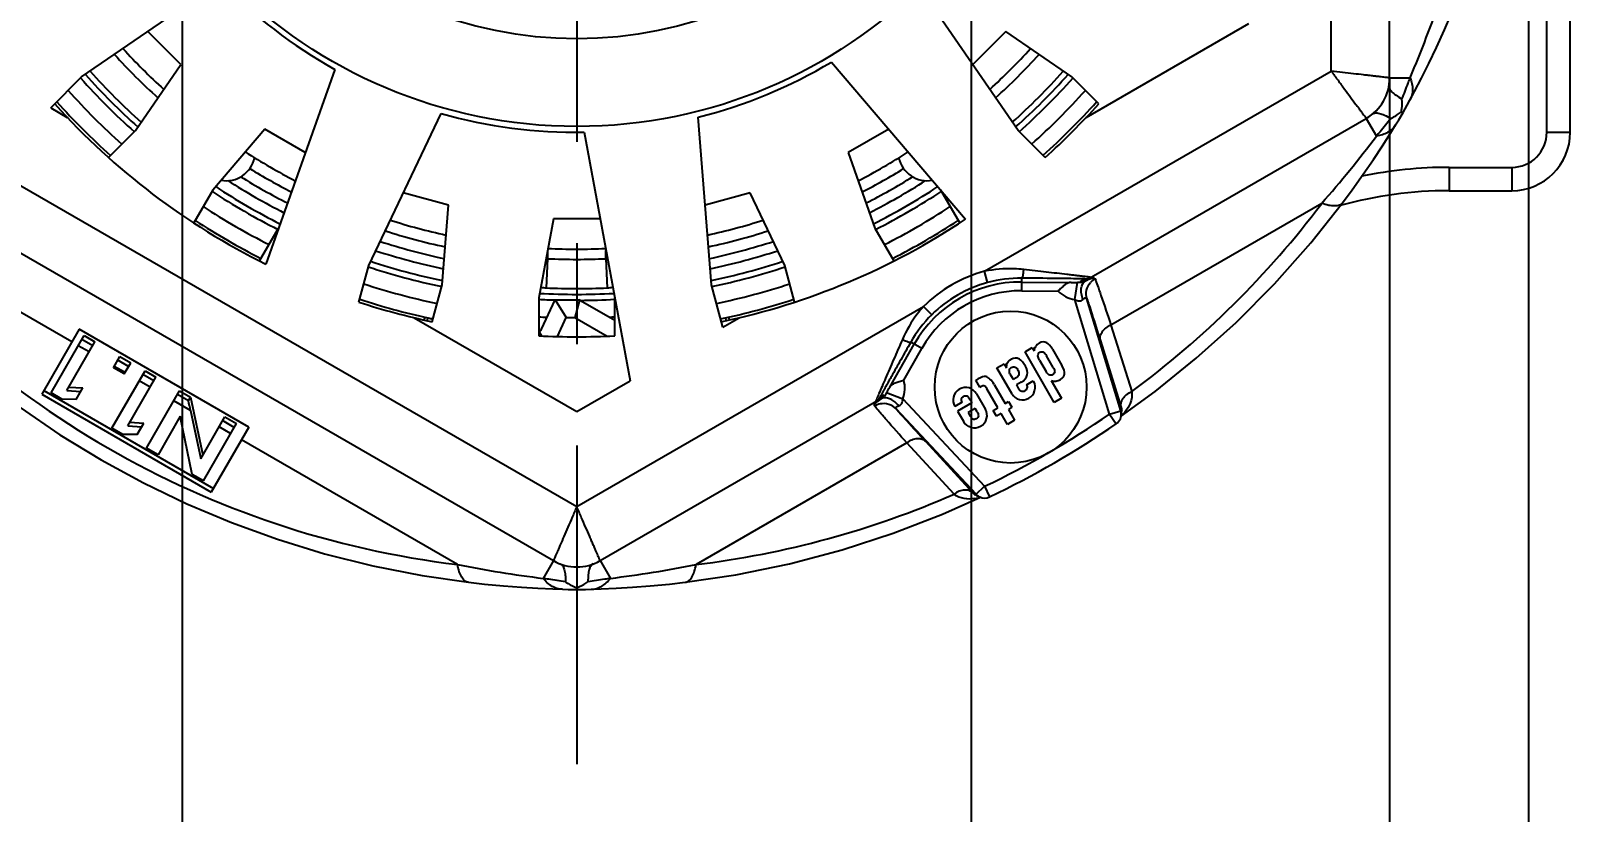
# Model space of a CAD drawing. Header units: millimetres. Extents: x 0 to 420, y 0 to 297.
# Drawn here: x 330.43 to 356.77, y 133.94 to 147.32 of the extents above; entities that cross this region are included whole.
import ezdxf
from ezdxf.enums import TextEntityAlignment as Align

# ---------------------------------------------------------------- set-up
doc = ezdxf.new("R2010")
doc.units = ezdxf.units.MM
doc.header["$LTSCALE"] = 23.1
doc.linetypes.add('CENTER', pattern=[0.6, 0.375, -0.075, 0.075, -0.075])
doc.layers.get('0').update_dxf_attribs({"linetype": 'CONTINUOUS'})
doc.layers.add('STARTBEZUEGE', color=7, linetype='CONTINUOUS')
doc.styles.get("Standard").update_dxf_attribs({"font": 'arial.ttf'})
doc.styles.add('TEXTSTYLE_3', font='arial.ttf')
doc.styles.add('TEXTSTYLE_6', font='symbol_asme.ttf')
doc.dimstyles.new('DIMSTYLE_6', dxfattribs={"dimtxt": 3, "dimasz": 3.3, "dimexe": 1.5, "dimexo": 0, "dimgap": 0.75, "dimtad": 1, "dimdec": 3, "dimdsep": 46, "dimtxsty": 'STANDARD', "dimblk": '_FILLED', "dimblk1": '_FILLED', "dimblk2": '_FILLED', "dimcen": 0.09, "dimadec": 3, "dimazin": 2, "dimtp": 0.2, "dimtm": 0.2, "dimtfac": 1, "dimtdec": 3, "dimtofl": 0, "dimtmove": 0, "dimatfit": 3, "dimldrblk": '_FILLED', "dimfxl": 1, "dimtolj": 1, "dimarcsym": 0})
doc.dimstyles.new('DIMSTYLE_7', dxfattribs={"dimtxt": 3, "dimasz": 3.3, "dimexe": 1.5, "dimexo": 0, "dimgap": 0.75, "dimtad": 1, "dimdec": 1, "dimdsep": 46, "dimtxsty": 'STANDARD', "dimblk": '_FILLED', "dimblk1": '_FILLED', "dimblk2": '_FILLED', "dimcen": 0.09, "dimadec": 3, "dimazin": 2, "dimtol": 1, "dimtp": 0.3, "dimtm": 0.3, "dimtfac": 0.6, "dimtdec": 1, "dimtofl": 0, "dimtmove": 0, "dimatfit": 3, "dimldrblk": '_FILLED', "dimfxl": 1, "dimtolj": 1, "dimarcsym": 0})
doc.dimstyles.new('DIMSTYLE_8', dxfattribs={"dimtxt": 3, "dimasz": 3.3, "dimexe": 1.5, "dimexo": 0, "dimgap": 0.75, "dimtad": 1, "dimdec": 1, "dimdsep": 46, "dimtxsty": 'STANDARD', "dimblk": '_FILLED', "dimblk1": '_FILLED', "dimblk2": '_FILLED', "dimcen": 0.09, "dimadec": 3, "dimazin": 2, "dimtp": 0.2, "dimtm": 0.2, "dimtfac": 1, "dimtdec": 1, "dimtofl": 0, "dimtmove": 0, "dimatfit": 3, "dimldrblk": '_FILLED', "dimfxl": 1, "dimtolj": 1, "dimarcsym": 0})

# ---------------------------------------------------------------- blocks, each defined once
blk = doc.blocks.new('_FILLED')
at = {"color": 0, "linetype": 'BYBLOCK'}
blk.add_solid([(0, 0), (-1, 0.1515), (-1, -0.1515)], dxfattribs=at)
blk = doc.blocks.new('*D5')
at = {"color": 2, "linetype": 'CONTINUOUS'}
for p, q in [((333.019, 154.08), (333.019, 123.253)), ((346.519, 154.08), (346.519, 123.253)), ((333.019, 124.753), (314.146, 124.753)), ((314.146, 124.753), (339.769, 124.753)), ((351.519, 124.753), (339.769, 124.753)), ((346.519, 124.753), (351.519, 124.753))]:
    blk.add_line(p, q, dxfattribs=at)
at = {"color": 2, "linetype": 'CONTINUOUS', "xscale": 3.3, "yscale": 3.3, "zscale": 3.3}
blk.add_blockref('_FILLED', (333.019, 124.753), dxfattribs=at)
at = {"color": 2, "linetype": 'CONTINUOUS', "xscale": 3.3, "yscale": 3.3, "zscale": 3.3, "rotation": 180}
blk.add_blockref('_FILLED', (346.519, 124.753), dxfattribs=at)
at = {"color": 2, "linetype": 'CONTINUOUS'}
for s, p in [('(', (315.54, 125.503)), (')', (329.086, 125.503)), ('13.5', (327.692, 125.503))]:
    blk.add_text(s, height=3, dxfattribs=at).set_placement(p, align=Align.RIGHT)
at = {"color": 2, "linetype": 'CONTINUOUS', "style": 'TEXTSTYLE_6'}
blk.add_text('⌀', height=3, dxfattribs=at).set_placement((319.54, 125.503), align=Align.RIGHT)
blk = doc.blocks.new('*D6')
at = {"color": 2, "linetype": 'CONTINUOUS'}
for p, q in [((323.483, 154.08), (323.483, 130.382)), ((356.055, 154.08), (356.055, 105.253)), ((323.483, 123.049), (323.483, 105.253)), ((323.483, 106.753), (339.769, 106.753)), ((356.055, 106.753), (339.769, 106.753))]:
    blk.add_line(p, q, dxfattribs=at)
at = {"color": 2, "linetype": 'CONTINUOUS', "xscale": 3.3, "yscale": 3.3, "zscale": 3.3, "rotation": 180}
blk.add_blockref('_FILLED', (323.483, 106.753), dxfattribs=at)
at = {"color": 2, "linetype": 'CONTINUOUS', "xscale": 3.3, "yscale": 3.3, "zscale": 3.3}
blk.add_blockref('_FILLED', (356.055, 106.753), dxfattribs=at)
at = {"color": 2, "linetype": 'CONTINUOUS'}
for s, height, style, p in [('+0.3', 1.8, 'TEXTSTYLE_3', (345.845, 110.053)), ('⌀', 3, 'TEXTSTYLE_6', (333.214, 108.253)), ('-0.3', 1.8, 'TEXTSTYLE_3', (345.531, 107.653))]:
    blk.add_text(s, height=height, dxfattribs=dict(at, style=style)).set_placement(p, align=Align.CENTER)
blk.add_text('32.6', height=3, dxfattribs=at).set_placement((339.29, 108.253), align=Align.CENTER)
blk = doc.blocks.new('*D7')
at = {"color": 2, "linetype": 'CONTINUOUS'}
for p, q in [((325.859, 146.511), (325.859, 130.232)), ((353.679, 146.511), (353.679, 114.253)), ((325.859, 123.189), (325.859, 114.253)), ((325.859, 115.753), (339.769, 115.753)), ((353.679, 115.753), (339.769, 115.753))]:
    blk.add_line(p, q, dxfattribs=at)
at = {"color": 2, "linetype": 'CONTINUOUS', "xscale": 3.3, "yscale": 3.3, "zscale": 3.3, "rotation": 180}
blk.add_blockref('_FILLED', (325.859, 115.753), dxfattribs=at)
at = {"color": 2, "linetype": 'CONTINUOUS', "xscale": 3.3, "yscale": 3.3, "zscale": 3.3}
blk.add_blockref('_FILLED', (353.679, 115.753), dxfattribs=at)
at = {"color": 2, "linetype": 'CONTINUOUS', "style": 'TEXTSTYLE_6'}
blk.add_text('⬡', height=3, dxfattribs=at).set_placement((335.693, 116.503), align=Align.CENTER)
at = {"color": 2, "linetype": 'CONTINUOUS'}
blk.add_text('27.8', height=3, dxfattribs=at).set_placement((341.519, 116.503), align=Align.CENTER)

msp = doc.modelspace()

# ---------------------------------------------------------------- linework, layer by layer
at = {"color": 9, "linetype": 'CONTINUOUS'}
for p, q in [((352.6792, 146.6263), (352.6792, 161.5335)), ((356.3692, 145.5799), (356.3692, 157.483)), ((326.8592, 146.6263), (339.7692, 139.1728)), ((346.7465, 143.2011), (352.6792, 146.6263)), ((353.6792, 146.5109), (354.0292, 146.5109)), ((353.2792, 145.8181), (353.4542, 145.5149)), ((356.3692, 145.5799), (356.7692, 145.5799)), ((354.6961, 144.9799), (355.7692, 144.9799)), ((354.6961, 144.9799), (354.6961, 144.5799)), ((355.7692, 144.9799), (355.7692, 144.5799)), ((331.1303, 141.9911), (327.0222, 144.3629)), ((352.5162, 144.3629), (348.9108, 142.2813)), ((339.243, 143.4167), (339.2692, 143.4167)), ((339.2692, 143.4167), (339.2458, 142.9172)), ((339.2692, 143.558), (339.2692, 143.4167)), ((340.2692, 143.4167), (340.2692, 143.5569)), ((340.2692, 143.4167), (340.2952, 143.4167)), ((340.2692, 143.4167), (340.2926, 142.9172)), ((346.7991, 143.0081), (346.7465, 143.2011)), ((347.3839, 142.8676), (347.3856, 143.084)), ((348.3889, 143.0265), (348.463, 143.0693)), ((347.3839, 142.8676), (348.0065, 142.8629)), ((348.2943, 142.7165), (348.3363, 143.0114)), ((339.7692, 139.1728), (345.7019, 142.598)), ((345.8427, 142.456), (345.7019, 142.598)), ((348.8883, 140.7562), (348.2943, 142.7165)), ((348.9108, 142.2813), (349.2666, 141.1419)), ((345.672, 141.8792), (345.4837, 141.986)), ((348.7297, 142.0106), (349.0853, 140.872)), ((331.4252, 141.8209), (331.2398, 141.9279)), ((345.3648, 141.3377), (345.672, 141.8792)), ((332.0393, 141.4663), (331.8539, 141.5733)), ((332.4681, 141.2187), (332.2827, 141.3258)), ((333.1611, 140.8186), (332.8737, 140.9846)), ((344.9578, 141.0455), (345.0319, 141.0883)), ((345.0712, 141.1263), (345.3477, 141.0153)), ((345.3477, 141.0153), (346.7484, 139.5207)), ((348.8883, 140.7562), (349.0797, 140.8142)), ((348.8883, 140.7562), (349.0012, 140.5912)), ((349.0816, 140.8334), (349.0825, 140.843)), ((349.0825, 140.843), (349.0853, 140.872)), ((333.8471, 140.4226), (333.6478, 140.5376)), ((337.7275, 138.1822), (334.0319, 140.3159)), ((345.4163, 140.2638), (341.8109, 138.1822)), ((346.2252, 139.3859), (345.4163, 140.2638)), ((346.5496, 139.4079), (345.7413, 140.2852)), ((346.5496, 139.4079), (346.6025, 139.384)), ((346.6025, 139.384), (346.7484, 139.5207)), ((346.7484, 139.5207), (346.8348, 139.3404)), ((339.3692, 138.249), (339.1942, 137.9458)), ((340.1692, 138.249), (340.3442, 137.9458))]:
    msp.add_line(p, q, dxfattribs=at)
at = {"color": 7, "linetype": 'CONTINUOUS'}
for p, q in [((353.6792, 146.5109), (353.6792, 161.649)), ((356.7692, 145.5799), (356.7692, 157.483)), ((331.2971, 146.5271), (333.671, 148.1586)), ((347.3221, 145.6078), (345.6905, 147.9817)), ((332.9934, 146.7385), (332.4277, 147.3042)), ((347.1107, 147.3042), (346.545, 146.7385)), ((348.2413, 146.5271), (347.1107, 147.3042)), ((348.4878, 145.8346), (351.2692, 147.4404)), ((332.2163, 145.6078), (332.9934, 146.7385)), ((344.1271, 146.7821), (346.4228, 144.0935)), ((330.7678, 145.9978), (331.2971, 146.5271)), ((335.628, 146.657), (334.4475, 143.3245)), ((348.7016, 146.0667), (348.2413, 146.5271)), ((330.7678, 145.9978), (331.0506, 145.8346)), ((353.9091, 145.9163), (353.9791, 146.0432)), ((353.9791, 146.0432), (354.027, 146.1318)), ((326.2592, 145.8181), (339.3692, 138.249)), ((336.2086, 143.3029), (337.4486, 145.9028)), ((342.0741, 142.9664), (341.8481, 145.8381)), ((348.465, 143.0386), (353.2792, 145.8181)), ((353.7815, 145.7064), (353.8341, 145.7922)), ((353.8341, 145.7922), (353.9091, 145.9163)), ((353.8806, 145.9327), (353.9091, 145.9163)), ((331.7595, 145.151), (332.2163, 145.6078)), ((334.4316, 145.6349), (333.5406, 144.5917)), ((335.1244, 145.2349), (334.4316, 145.6349)), ((339.8943, 145.5809), (340.6821, 141.3279)), ((345.1068, 145.6349), (344.414, 145.2349)), ((347.7824, 145.1475), (347.3221, 145.6078)), ((344.414, 145.2349), (344.872, 143.9417)), ((333.5406, 144.5917), (333.2151, 144.0279)), ((337.5719, 144.3342), (336.7992, 144.5412)), ((342.7392, 144.5412), (341.9665, 144.3342)), ((343.3298, 143.3029), (342.7392, 144.5412)), ((346.3233, 144.0279), (345.9978, 144.5917)), ((354.6961, 144.5799), (355.7692, 144.5799)), ((337.4643, 142.9664), (337.5719, 144.3342)), ((339.3692, 144.0976), (339.1192, 142.7486)), ((340.1692, 144.0976), (339.3692, 144.0976)), ((334.3409, 143.3779), (334.6664, 143.9417)), ((344.872, 143.9417), (345.1975, 143.3779)), ((336.0401, 142.6741), (336.2086, 143.3029)), ((343.497, 142.6789), (343.3298, 143.3029)), ((337.2958, 142.3376), (337.4643, 142.9664)), ((342.2678, 142.2435), (342.0741, 142.9664)), ((347.3851, 143.0176), (348.231, 143.0112)), ((348.4106, 143.0103), (348.3889, 143.0265)), ((348.4083, 143.0158), (348.4075, 143.0164)), ((339.1192, 142.7486), (339.1192, 142.0976)), ((339.1652, 142.2081), (339.3992, 142.7099)), ((339.3992, 142.7099), (339.8058, 142.7099)), ((339.3992, 142.7099), (339.5903, 142.4099)), ((339.8187, 142.7082), (339.7388, 142.4099)), ((339.8308, 142.7032), (340.4192, 142.3635)), ((340.4192, 142.0976), (340.4192, 142.7486)), ((349.0797, 140.8142), (348.499, 142.7303)), ((336.9878, 142.4067), (339.7692, 140.8009)), ((337.2169, 142.3545), (337.2234, 142.4043)), ((339.4388, 142.085), (339.5903, 142.4099)), ((339.5903, 142.4099), (339.7388, 142.4099)), ((339.7388, 142.4099), (340.29, 142.0917)), ((342.2678, 142.2435), (342.5506, 142.4067)), ((342.315, 142.4043), (342.3215, 142.3545)), ((331.2556, 142.2081), (330.6144, 141.0974)), ((330.773, 141.1195), (331.3387, 142.0993)), ((331.0431, 141.1591), (331.5241, 141.9922)), ((334.1571, 140.5329), (331.2556, 142.2081)), ((331.4868, 141.9277), (331.3014, 142.0347)), ((331.3387, 142.0993), (331.5241, 141.9922)), ((339.1259, 142.1645), (339.1674, 142.0954)), ((331.8413, 141.5515), (331.9524, 141.7439)), ((331.9524, 141.7439), (332.1378, 141.6368)), ((345.1241, 141.2175), (345.5415, 141.9532)), ((347.4397, 141.8231), (347.5634, 141.8945)), ((347.9397, 140.9571), (347.4397, 141.8231)), ((347.5634, 141.8945), (347.5951, 141.8396)), ((347.9238, 141.5561), (347.8086, 141.7556)), ((347.91, 141.8657), (348.0685, 141.5912)), ((331.8159, 140.5173), (332.3816, 141.4971)), ((332.0268, 141.4445), (331.8413, 141.5515)), ((332.1006, 141.5723), (331.9152, 141.6794)), ((332.0268, 141.4445), (332.1378, 141.6368)), ((332.3816, 141.4971), (332.567, 141.3901)), ((346.9603, 141.5463), (347.084, 141.6177)), ((347.2179, 141.1001), (346.9603, 141.5463)), ((347.084, 141.6177), (347.1238, 141.5489)), ((347.6871, 141.6803), (347.8, 141.4847)), ((331.0785, 141.2203), (331.3169, 141.2051)), ((331.203, 141.0078), (331.3169, 141.2051)), ((332.086, 140.557), (332.567, 141.3901)), ((332.5298, 141.3255), (332.3444, 141.4326)), ((339.7692, 140.8009), (340.6821, 141.3279)), ((346.5969, 141.3365), (346.6371, 141.3597)), ((346.6643, 141.2197), (346.5969, 141.3365)), ((346.6643, 141.2197), (346.6937, 141.2367)), ((346.9118, 141.2606), (347.0993, 140.9358)), ((347.1822, 141.4476), (347.2367, 141.3533)), ((347.2367, 141.3533), (347.3009, 141.3903)), ((347.3754, 141.3024), (347.2934, 141.2551)), ((347.2934, 141.2551), (347.3233, 141.2033)), ((347.4644, 141.2589), (347.5819, 141.3268)), ((347.5819, 141.3268), (347.589, 141.3144)), ((347.8884, 141.3316), (348.0634, 141.0285)), ((330.6144, 141.0974), (333.5159, 139.4222)), ((330.6498, 141.1587), (333.5513, 139.4835)), ((330.9584, 141.0124), (330.773, 141.1195)), ((331.203, 141.0078), (330.9584, 141.0124)), ((331.0431, 141.1591), (331.2815, 141.1438)), ((332.4069, 140.1761), (332.9726, 141.1559)), ((333.1243, 140.9823), (332.9354, 141.0914)), ((332.9726, 141.1559), (333.1615, 141.0469)), ((333.1243, 140.9823), (333.1615, 141.0469)), ((333.1615, 141.0469), (333.3692, 140.0551)), ((340.1692, 138.249), (344.9834, 141.0285)), ((344.9972, 141.0372), (344.9834, 141.0285)), ((345.0314, 141.0671), (345.0314, 141.0662)), ((345.0351, 141.0614), (345.0319, 141.0883)), ((346.3625, 140.962), (346.2365, 140.8892)), ((346.5313, 140.9501), (346.2861, 140.8086)), ((346.5054, 140.995), (346.5313, 140.9501)), ((346.6077, 141.1035), (346.7617, 140.8367)), ((346.9756, 140.8644), (346.7881, 141.1892)), ((347.0993, 140.9358), (347.1589, 140.9702)), ((347.1589, 140.9702), (347.2151, 140.8728)), ((348.0634, 141.0285), (347.9397, 140.9571)), ((332.9852, 140.7228), (332.6039, 140.0624)), ((333.188, 139.7252), (332.9852, 140.7228)), ((333.1611, 140.8186), (333.3338, 139.9939)), ((333.3338, 139.9939), (333.7472, 140.7098)), ((333.7472, 140.7098), (333.946, 140.5939)), ((345.2333, 140.8449), (346.6025, 139.384)), ((346.2861, 140.8086), (346.3857, 140.6362)), ((346.5875, 140.8527), (346.4661, 140.7826)), ((346.4661, 140.7826), (346.4983, 140.7269)), ((346.6197, 140.797), (346.5875, 140.8527)), ((346.896, 140.8184), (346.9756, 140.8644)), ((346.9522, 140.721), (346.896, 140.8184)), ((347.0319, 140.767), (346.9522, 140.721)), ((347.139, 140.5814), (347.0319, 140.767)), ((347.2151, 140.8728), (347.1556, 140.8384)), ((347.1556, 140.8384), (347.2627, 140.6528)), ((349.0873, 140.7365), (349.0935, 140.7993)), ((332.0014, 140.4103), (331.8159, 140.5173)), ((332.2459, 140.4057), (332.0014, 140.4103)), ((332.086, 140.557), (332.3244, 140.5417)), ((332.1214, 140.6182), (332.3598, 140.6029)), ((332.2459, 140.4057), (332.3598, 140.6029)), ((333.3804, 139.6141), (333.946, 140.5939)), ((334.1571, 140.5329), (333.5159, 139.4222)), ((333.9088, 140.5294), (333.7099, 140.6452)), ((347.2627, 140.6528), (347.139, 140.5814)), ((332.6039, 140.0624), (332.4069, 140.1761)), ((333.3804, 139.6141), (333.188, 139.7252)), ((346.6085, 139.3645), (346.6659, 139.3385)), ((346.0297, 139.0431), (346.6787, 139.3333)), ((339.7692, 137.7855), (339.7692, 137.7526)), ((339.5236, 137.7582), (339.6242, 137.7555)), ((339.6242, 137.7555), (339.7692, 137.7526))]:
    msp.add_line(p, q, dxfattribs=at)
for points in [[(354.027, 146.1317), (354.1048, 146.2777), (354.2226, 146.5049), (354.3483, 146.7563), (354.4803, 147.0317), (354.6169, 147.3305), (354.7281, 147.5855)], [(352.873, 144.3724), (353.0382, 144.5962), (353.2287, 144.8639), (353.4012, 145.1159), (353.5561, 145.3505), (353.694, 145.5661), (353.7815, 145.7064)], [(353.8806, 145.9327), (353.8933, 145.9251), (353.9027, 145.92), (353.9081, 145.9171), (353.9092, 145.9164)], [(326.6654, 144.3724), (327.1629, 143.7423), (327.7319, 143.0918), (328.325, 142.4808), (328.9419, 141.9071), (329.5816, 141.37), (330.2431, 140.8691), (330.9257, 140.4039), (331.6292, 139.9743), (332.3531, 139.5802), (333.0974, 139.2219), (333.8621, 138.8999), (334.6471, 138.6148), (335.4525, 138.3677), (336.2782, 138.1599), (337.126, 137.9927), (337.9142, 137.8779)], [(349.0854, 140.7229), (349.6666, 141.1439), (350.3711, 141.7115), (351.0537, 142.3266), (351.7091, 142.9871), (352.3324, 143.6905), (352.873, 144.3724)], [(341.6242, 137.8779), (342.4915, 138.0063), (343.4123, 138.1947), (344.312, 138.4325), (345.1859, 138.7165), (346.0297, 139.0431)], [(337.9141, 137.8779), (338.1905, 137.8467), (338.5177, 137.8156), (338.8221, 137.7923), (339.1027, 137.7754), (339.3584, 137.7638), (339.5237, 137.7582)], [(339.7692, 137.7855), (339.769, 137.7706), (339.7692, 137.76), (339.7695, 137.7539), (339.7694, 137.7526)], [(340.0147, 137.7582), (340.1855, 137.764), (340.4415, 137.7757), (340.7224, 137.7927), (341.027, 137.8162), (341.3543, 137.8474), (341.6243, 137.8779)], [(339.7692, 137.7526), (339.8348, 137.7537), (339.9193, 137.7556), (340.0148, 137.7582)]]:
    msp.add_lwpolyline(points, dxfattribs=at)
at = {"color": 9, "linetype": 'CONTINUOUS'}
msp.add_circle((339.7692, 154.0799), 8.4, dxfattribs=at)
at = {"color": 7, "linetype": 'CONTINUOUS'}
for centre, radius in [((339.7692, 154.0799), 6.9), ((347.1942, 141.2195), 1.3)]:
    msp.add_circle(centre, radius, dxfattribs=at)
for centre, radius, start, end in [((339.7692, 154.0799), 8.5, 224.15665, 240.84335), ((339.7692, 154.0799), 10.5, 222.30461, 227.69539), ((339.7692, 154.0799), 10.5, 312.30461, 317.69539), ((339.7692, 154.0799), 8.5, 284.15665, 300.84335), ((339.7692, 154.0799), 11.3763, 221.71972, 228.28611), ((339.7692, 154.0799), 11.2742, 221.76856, 228.23061), ((339.7692, 154.0799), 11.175, 221.83346, 228.16572), ((339.7692, 154.0799), 11.175, 311.83428, 318.16654), ((339.7692, 154.0799), 11.2742, 311.76939, 318.23144), ((339.7692, 154.0799), 11.3763, 311.71975, 318.28655), ((352.8792, 146.5109), 0.8, 300, 360), ((339.7692, 154.0799), 12, 221.89496, 243.6742), ((339.7692, 154.0799), 11.95, 221.88119, 228.1091), ((339.7692, 154.0799), 11.95, 311.9008, 318.10932), ((339.7692, 154.0799), 12, 311.89496, 318.10504), ((339.7692, 154.0799), 8.5, 254.15665, 270.84335), ((355.7692, 145.5799), 1, 270, 360), ((339.7692, 154.0799), 10.5, 237.30461, 242.69539), ((339.7692, 154.0799), 10.5, 297.30461, 302.69539), ((333.7692, 145.2507), 0.5, 260.12748, 347.63222), ((339.7692, 154.0799), 10.7, 238.4807, 242.83722), ((339.7692, 154.0799), 10.7, 297.16162, 301.5198), ((345.7692, 145.2507), 0.5, 192.36619, 279.83793), ((339.7692, 154.0799), 11.2742, 236.76748, 243.22929), ((339.7692, 154.0799), 11.2742, 296.76932, 303.23114), ((339.7692, 154.0799), 11.3763, 236.7161, 243.29533), ((339.7692, 154.0799), 11.3763, 296.7152, 303.29535), ((354.6961, 137.5799), 7, 90, 105.42342), ((339.7692, 154.0799), 12, 281.89496, 303.6742), ((339.7692, 154.0799), 11.95, 236.89565, 243.10495), ((339.7692, 154.0799), 10.7, 252.16054, 257.83865), ((339.7692, 154.0799), 10.5, 252.30461, 257.69539), ((339.7692, 154.0799), 10.5, 282.30461, 287.69539), ((339.7692, 154.0799), 10.7, 282.16135, 287.83946), ((339.7692, 154.0799), 11.95, 296.89305, 303.10154), ((339.7692, 154.0799), 10.5, 267.30461, 272.69539), ((339.7692, 154.0799), 11.2742, 251.76604, 258.23133), ((339.7692, 154.0799), 11.2742, 281.76867, 288.23396), ((339.7692, 154.0799), 11.3763, 251.72001, 258.28644), ((339.7692, 154.0799), 11.3763, 281.71812, 288.28483), ((339.7692, 154.0799), 11.2742, 266.76735, 273.23126), ((339.2692, 143.4167), 0.5, 256.53931, 267.31537), ((339.7692, 154.0799), 11.175, 267.31537, 272.68463), ((340.2692, 143.4167), 0.5, 272.68463, 283.43053), ((347.3692, 140.9164), 2.1013, 89.56705, 150.43295), ((347.3692, 140.9164), 2.1681, 105.24625, 134.75375), ((348.1953, 186.6584), 43.6473, 270.0468, 270.18513), ((348.3702, 132.3955), 10.616, 90.03813, 90.18269), ((348.2484, 137.4446), 5.568, 88.33112, 88.81967), ((339.7692, 154.0799), 12, 251.89496, 258.10504), ((339.7692, 154.0799), 11.95, 251.89149, 257.69976), ((339.7692, 154.0799), 11.3763, 266.71639, 268.13551), ((339.8058, 142.6599), 0.05, 60, 90), ((339.7692, 154.0799), 11.3763, 270.30551, 273.29685), ((339.7692, 154.0799), 11.95, 281.88483, 288.10794), ((336.7996, 142.6507), 0.4506, 321.30237, 328.19152), ((339.7692, 154.0799), 11.95, 257.7202, 258.11369), ((342.7388, 142.6507), 0.4506, 211.80844, 218.69557), ((339.7692, 154.0799), 12, 266.89496, 273.10504), ((339.0745, 142.2503), 0.1, 300.88733, 335), ((307.5873, 162.9301), 43.3642, 329.81418, 329.95341), ((349.5667, 138.6199), 5.1475, 151.43889, 151.68532), ((350.2399, 138.2532), 5.9141, 151.19395, 151.43629), ((355.2376, 135.2168), 11.7592, 149.83158, 149.96367), ((348.8883, 140.7562), 0.1999, 304.374, 7.84026), ((348.8868, 140.756), 0.2014, 7.84526, 9.42597), ((348.9207, 140.8162), 0.1736, 354.4003, 356.70369), ((339.7692, 154.0799), 16.3455, 295.61147, 304.38853), ((346.6858, 139.53), 0.1829, 221.87476, 228.21572), ((346.6826, 139.5267), 0.1783, 228.26412, 234.02752), ((346.6807, 139.5238), 0.1748, 233.95714, 245.34627), ((346.7489, 139.5214), 0.2009, 230.56944, 240.91083), ((346.7479, 139.5198), 0.199, 240.94119, 245.71495), ((346.7484, 139.5207), 0.1999, 245.70709, 295.626), ((339.7692, 138.9418), 0.8, 240, 300)]:
    msp.add_arc(centre, radius, start, end, dxfattribs=at)
at = {"color": 9, "linetype": 'CONTINUOUS'}
for centre, radius, start, end in [((336.2368, 154.0804), 19.3357, 336.95357, 341.35684), ((339.7692, 154.0799), 10.675, 222.17696, 227.82054), ((339.7692, 154.0799), 10.675, 312.17939, 317.82303), ((339.7692, 154.0799), 11.6763, 221.80866, 228.19113), ((339.7692, 154.0799), 11.6763, 311.80877, 318.19331), ((337.9911, 157.1483), 19.3505, 318.64484, 323.04474), ((355.7692, 145.5799), 0.6, 270, 360), ((354.6961, 137.5799), 7.4, 90, 101.66774), ((339.7692, 154.0799), 11.0742, 237.38005, 243.09915), ((339.7692, 154.0799), 10.9, 238.18298, 242.97731), ((339.7692, 154.0799), 10.9, 297.02144, 301.81716), ((339.7692, 154.0799), 11.0742, 296.89955, 302.62008), ((339.6216, 153.8243), 15.7563, 216.9044, 263.0956), ((339.9166, 153.8245), 15.7566, 306.39886, 323.09544), ((339.7692, 154.0799), 11.6763, 236.80889, 243.19213), ((339.7692, 154.0799), 11.6763, 296.80883, 303.19302), ((339.7692, 154.0799), 10.9, 252.01955, 257.97908), ((339.7692, 154.0799), 10.9, 282.02092, 287.98045), ((339.7692, 154.0799), 11.0742, 251.89775, 258.10077), ((339.7692, 154.0799), 10.675, 267.31537, 272.68463), ((339.7692, 154.0799), 11.0742, 281.89923, 288.10225), ((347.3692, 140.9164), 2.3681, 105.24625, 134.75375), ((347.3662, 140.9299), 2.1542, 89.48363, 105.26338), ((348.7892, 142.8074), 0.3043, 119.61055, 138.49739), ((339.7692, 154.0799), 11.6763, 251.80893, 258.19408), ((339.7692, 154.0799), 11.6763, 281.80674, 288.19118), ((347.3692, 140.9164), 1.9513, 89.56705, 150.43295), ((348.365, 143.2116), 0.5001, 224.20896, 261.87414), ((348.3646, 143.2129), 0.2011, 282.31427, 299.94712), ((347.9812, 144.2253), 1.2859, 292.176, 292.48603), ((348.5455, 142.9291), 0.1302, 123.84102, 126.04173), ((339.7692, 154.0799), 11.6763, 266.80594, 267.50801), ((339.7692, 154.0799), 11.6763, 272.73657, 273.19306), ((347.3617, 140.9237), 2.1576, 134.74933, 150.50365), ((344.8834, 141.2016), 0.5003, 338.13051, 15.78639), ((344.8529, 141.0843), 0.1426, 333.57749, 334.71379), ((345.038, 140.904), 0.1302, 113.95772, 116.15947), ((345.0399, 140.8994), 0.1352, 107.16288, 113.9241), ((344.883, 141.2021), 0.2006, 304.72726, 317.71717), ((344.8531, 141.2241), 0.2381, 315.73502, 318.47193), ((345.0215, 140.6321), 0.3043, 101.50248, 120.3896), ((339.7692, 154.0799), 16.1456, 295.61147, 304.38853), ((348.8892, 140.7565), 0.199, 11.76332, 16.85839), ((348.8873, 140.756), 0.2009, 9.42597, 11.769), ((348.6542, 141.2102), 0.6478, 311.82162, 315.11818), ((348.6622, 141.2022), 0.6365, 315.12223, 317.02045), ((348.6662, 141.1984), 0.631, 317.02232, 317.68069), ((339.9166, 153.825), 15.757, 276.90479, 293.60094), ((346.7476, 139.52), 0.199, 223.14161, 228.23665), ((346.749, 139.5215), 0.2009, 228.23097, 230.56944), ((346.4787, 139.923), 0.6195, 279.24742, 282.17607), ((346.4755, 139.938), 0.6349, 282.17348, 284.94461), ((346.4722, 139.9505), 0.6478, 284.94646, 288.18004), ((341.5365, 157.1483), 19.3448, 258.6442, 263.04539), ((338.0439, 156.8879), 19.0813, 276.9242, 281.38621)]:
    msp.add_arc(centre, radius, start, end, dxfattribs=at)
at = {"color": 7, "linetype": 'CONTINUOUS'}
for centre, major_axis, ratio, start_param, end_param in [((348.3557, 143.2064), (-0.0699, 0.1902), 0.3333455, -3.615081, -3.3934129), ((332.1005, 138.9815), (0.1112, 3.3372), 0.3612078, -0.9758567, -0.9158782)]:
    msp.add_ellipse(centre, major_axis=major_axis, ratio=ratio, start_param=start_param, end_param=end_param, dxfattribs=at)
at = {"color": 9, "linetype": 'CONTINUOUS'}
for points, knots in [([(353.6792, 146.5109), (353.679, 146.5105), (353.6777, 146.5112), (353.6763, 146.5111), (353.673, 146.5116), (353.6675, 146.5121), (353.6591, 146.5132), (353.6483, 146.5144), (353.6292, 146.5166), (353.5997, 146.52), (353.5576, 146.5249), (353.5071, 146.5307), (353.4487, 146.5375), (353.3829, 146.5451), (353.3103, 146.5535), (353.2022, 146.5659), (353.056, 146.5828), (352.8712, 146.6043), (352.7439, 146.6183), (352.6792, 146.6263)], [0, 0, 0, 0, 0.0012226, 0.0027405, 0.004861, 0.0109038, 0.0193396, 0.0301561, 0.0433277, 0.0765712, 0.1187327, 0.1693901, 0.2280254, 0.2940737, 0.366869, 0.4457147, 0.6183924, 0.8055541, 1, 1, 1, 1]), ([(352.6792, 146.6263), (352.7185, 146.5743), (352.7943, 146.4711), (352.9053, 146.3218), (353.0076, 146.184), (353.0856, 146.0788), (353.1409, 146.0044), (353.176, 145.9571), (353.2063, 145.9163), (353.2315, 145.8824), (353.2513, 145.8556), (353.2645, 145.8379), (353.2721, 145.8275), (353.2759, 145.8227), (353.2778, 145.8196), (353.2791, 145.8184), (353.2792, 145.8181)], [0, 0, 0, 0, 0.1944459, 0.3816075, 0.5542855, 0.7059266, 0.7719748, 0.8306097, 0.8812662, 0.9234258, 0.9566677, 0.9806587, 0.9890975, 0.9951427, 0.9987813, 1, 1, 1, 1]), ([(353.8906, 146.1492), (353.927, 146.2388), (353.9731, 146.3595), (354.018, 146.4805), (354.0292, 146.5109)], [0, 0, 0, 0, 0.7491881, 1, 1, 1, 1]), ([(354.0292, 146.5109), (354.0551, 146.4475), (354.0787, 146.3469), (354.0636, 146.2167), (354.0414, 146.1584), (354.027, 146.1318)], [0, 0, 0, 0, 0.5263148, 0.767165, 1, 1, 1, 1]), ([(353.6687, 146.3817), (353.6659, 146.3645), (353.672, 146.335), (353.693, 146.3003), (353.7284, 146.2587), (353.7944, 146.206), (353.8555, 146.1688), (353.8906, 146.1492)], [0, 0, 0, 0, 0.1556778, 0.2507669, 0.3621582, 0.6410025, 1, 1, 1, 1]), ([(353.3859, 145.8918), (353.3993, 145.9028), (353.4279, 145.9123), (353.4685, 145.9114), (353.5222, 145.9015), (353.6008, 145.8708), (353.6636, 145.8365), (353.6981, 145.8158)], [0, 0, 0, 0, 0.1556799, 0.2507695, 0.362161, 0.6410044, 1, 1, 1, 1]), ([(353.6981, 145.8158), (353.6387, 145.7394), (353.5573, 145.6392), (353.4749, 145.5398), (353.4542, 145.5149)], [0, 0, 0, 0, 0.7491953, 1, 1, 1, 1]), ([(353.7815, 145.7064), (353.7655, 145.6806), (353.7261, 145.6322), (353.6209, 145.554), (353.522, 145.5242), (353.4542, 145.5149)], [0, 0, 0, 0, 0.2328348, 0.473685, 1, 1, 1, 1]), ([(352.873, 144.3724), (352.86, 144.355), (352.8174, 144.326), (352.7333, 144.3147), (352.6298, 144.3271), (352.5559, 144.3488), (352.5162, 144.3629)], [0, 0, 0, 0, 0.1732983, 0.3883948, 0.6638429, 1, 1, 1, 1]), ([(347.4182, 143.2302), (347.3627, 143.2364), (347.1387, 143.2533), (346.9117, 143.2355), (346.7465, 143.2011)], [0, 0, 0, 0, 0.2485217, 1, 1, 1, 1]), ([(347.3856, 143.084), (347.3876, 143.0841), (347.3922, 143.0875), (347.3997, 143.1013), (347.4074, 143.1302), (347.4143, 143.1755), (347.4171, 143.2108), (347.4182, 143.2302)], [0, 0, 0, 0, 0.0390959, 0.1011329, 0.3086005, 0.6182393, 1, 1, 1, 1]), ([(348.4158, 143.0714), (348.3511, 143.073), (348.2005, 143.0752), (347.8571, 143.0796), (347.5784, 143.0823), (347.3856, 143.084)], [0, 0, 0, 0, 0.1883959, 0.4386497, 1, 1, 1, 1]), ([(348.5645, 143.096), (348.565, 143.0963), (348.56, 143.0971), (348.5569, 143.0978), (348.5455, 143.0994), (348.5324, 143.1012), (348.5147, 143.1036), (348.4851, 143.1074), (348.4407, 143.1129), (348.3805, 143.1201), (348.312, 143.1283), (348.2371, 143.1371), (348.1277, 143.1498), (347.9824, 143.1665), (347.8006, 143.1872), (347.6114, 143.2086), (347.4831, 143.223), (347.4182, 143.2302)], [0, 0, 0, 0, 0.0014381, 0.0065358, 0.0151983, 0.0272983, 0.0426231, 0.0609078, 0.1053016, 0.1585119, 0.2187302, 0.2844962, 0.3546967, 0.504952, 0.6644833, 0.8302204, 1, 1, 1, 1]), ([(348.463, 143.0693), (348.4638, 143.0697), (348.4556, 143.0697), (348.4511, 143.0705), (348.4337, 143.0708), (348.4226, 143.0712), (348.4158, 143.0714)], [0, 0, 0, 0, 0.055605, 0.246822, 0.5655372, 1, 1, 1, 1]), ([(348.473, 143.0372), (348.4814, 143.0414), (348.5109, 143.0559), (348.541, 143.0693), (348.5631, 143.0769)], [0, 0, 0, 0, 0.2875435, 1, 1, 1, 1]), ([(348.5631, 143.0769), (348.567, 143.0783), (348.5805, 143.0826), (348.5945, 143.086), (348.6045, 143.0869)], [0, 0, 0, 0, 0.2903612, 1, 1, 1, 1]), ([(348.6045, 143.0869), (348.6074, 143.0872), (348.6166, 143.0876), (348.6266, 143.0857), (348.6319, 143.0818)], [0, 0, 0, 0, 0.3047639, 1, 1, 1, 1]), ([(348.639, 143.0721), (348.653, 143.0345), (348.6867, 142.9394), (348.7778, 142.676), (348.8541, 142.4498), (348.9108, 142.2813)], [0, 0, 0, 0, 0.1437913, 0.3621759, 1, 1, 1, 1]), ([(348.432, 142.72), (348.4194, 142.7503), (348.4014, 142.8113), (348.3974, 142.9017), (348.4179, 142.9803), (348.4502, 143.0207), (348.4689, 143.0343)], [0, 0, 0, 0, 0.2915726, 0.5596006, 0.7943922, 1, 1, 1, 1]), ([(348.4083, 143.0158), (348.4143, 143.0171), (348.4342, 143.0219), (348.4534, 143.0292), (348.4666, 143.0345)], [0, 0, 0, 0, 0.3014469, 1, 1, 1, 1]), ([(348.473, 143.0372), (348.4717, 143.0373), (348.4691, 143.0376), (348.4673, 143.0375), (348.4646, 143.0383), (348.465, 143.0386)], [0, 0, 0, 0, 0.489501, 0.8172484, 1, 1, 1, 1]), ([(348.499, 142.7303), (348.4849, 142.7772), (348.4811, 142.8805), (348.5286, 142.972), (348.5613, 143.009)], [0, 0, 0, 0, 0.4978811, 1, 1, 1, 1]), ([(345.7019, 142.598), (345.6643, 142.5559), (345.5217, 142.3821), (345.4082, 142.185), (345.3409, 142.0309)], [0, 0, 0, 0, 0.251387, 1, 1, 1, 1]), ([(348.2943, 142.7165), (348.3164, 142.7025), (348.3552, 142.6864), (348.4046, 142.699), (348.4237, 142.7128), (348.432, 142.72)], [0, 0, 0, 0, 0.5306431, 0.7769262, 1, 1, 1, 1]), ([(348.432, 142.72), (348.4396, 142.7266), (348.4505, 142.7355), (348.4655, 142.7441), (348.475, 142.7474), (348.4836, 142.7478), (348.4936, 142.7433), (348.4974, 142.7355), (348.4991, 142.7303)], [0, 0, 0, 0, 0.3593012, 0.5031825, 0.6210611, 0.7170881, 0.803262, 1, 1, 1, 1]), ([(348.499, 142.7303), (348.511, 142.6961), (348.5398, 142.6095), (348.6173, 142.3698), (348.6818, 142.164), (348.7297, 142.0106)], [0, 0, 0, 0, 0.143853, 0.362356, 1, 1, 1, 1]), ([(348.7297, 142.0106), (348.7227, 142.0344), (348.7216, 142.0892), (348.7575, 142.1669), (348.8228, 142.2344), (348.8796, 142.2677), (348.9108, 142.2813)], [0, 0, 0, 0, 0.2112916, 0.4457355, 0.7109723, 1, 1, 1, 1]), ([(345.3409, 142.0309), (345.2912, 141.9173), (345.2179, 141.7493), (345.1224, 141.5299), (345.0561, 141.3771), (344.9961, 141.2381), (344.9456, 141.1203), (344.9113, 141.0399), (344.8926, 140.9945), (344.8865, 140.9794), (344.8846, 140.9739)], [0, 0, 0, 0, 0.3231888, 0.4774109, 0.6234746, 0.7572394, 0.872057, 0.9575077, 0.9849657, 1, 1, 1, 1]), ([(345.4837, 141.986), (345.4552, 141.9356), (345.3987, 141.8355), (345.315, 141.6871), (345.2337, 141.5428), (345.168, 141.4259), (345.1179, 141.3364), (345.0827, 141.2735), (345.0499, 141.2148), (345.0205, 141.1618), (344.9984, 141.1218), (344.9833, 141.0943), (344.9741, 141.0774), (344.9674, 141.0648), (344.9613, 141.0534), (344.96, 141.0504), (344.9573, 141.0452), (344.9578, 141.0455)], [0, 0, 0, 0, 0.1613247, 0.319946, 0.4744187, 0.6224854, 0.6929863, 0.7601935, 0.8230635, 0.8800985, 0.9292245, 0.9499854, 0.9676788, 0.9818911, 0.9922081, 0.9983008, 1, 1, 1, 1]), ([(345.4837, 141.986), (345.4827, 141.9843), (345.4774, 141.982), (345.4617, 141.9824), (345.4328, 141.9902), (345.3902, 142.0069), (345.3582, 142.0221), (345.3409, 142.0309)], [0, 0, 0, 0, 0.0390948, 0.1011313, 0.3085991, 0.6182386, 1, 1, 1, 1]), ([(344.8673, 140.8945), (344.8645, 140.8979), (344.8606, 140.9078), (344.8662, 140.9247), (344.8796, 140.9428), (344.8921, 140.9547), (344.8995, 140.9613)], [0, 0, 0, 0, 0.1658198, 0.3610377, 0.6330534, 1, 1, 1, 1]), ([(344.8846, 140.9739), (344.8844, 140.9735), (344.8843, 140.9729), (344.8834, 140.9708), (344.8839, 140.971)], [0, 0, 0, 0, 0.4749663, 1, 1, 1, 1]), ([(344.8995, 140.9613), (344.9011, 140.9627), (344.9079, 140.9686), (344.9149, 140.9742), (344.9204, 140.9785)], [0, 0, 0, 0, 0.2347068, 1, 1, 1, 1]), ([(344.9204, 140.9785), (344.9225, 140.9801), (344.9313, 140.9868), (344.9404, 140.9934), (344.9473, 140.9983)], [0, 0, 0, 0, 0.2365518, 1, 1, 1, 1]), ([(344.9473, 140.9983), (344.9499, 141.0001), (344.9609, 141.0078), (344.9721, 141.0152), (344.9806, 141.0209)], [0, 0, 0, 0, 0.2385826, 1, 1, 1, 1]), ([(345.2333, 140.8449), (345.1998, 140.8805), (345.1123, 140.9355), (345.0092, 140.9401), (344.9608, 140.9303)], [0, 0, 0, 0, 0.4978818, 1, 1, 1, 1]), ([(344.9806, 141.0209), (344.9838, 141.0233), (344.9988, 141.0349), (345.0133, 141.0472), (345.0237, 141.0579)], [0, 0, 0, 0, 0.2108898, 1, 1, 1, 1]), ([(344.9834, 141.0285), (344.9835, 141.0285), (344.9843, 141.0282), (344.9826, 141.0259), (344.9824, 141.0245), (344.9818, 141.0234)], [0, 0, 0, 0, 0.0613104, 0.3500712, 1, 1, 1, 1]), ([(345.2757, 140.8978), (345.257, 140.9223), (345.2158, 140.9662), (345.1444, 141.0139), (345.0707, 141.038), (345.0214, 141.0352), (345.0001, 141.0286)], [0, 0, 0, 0, 0.2882219, 0.5554166, 0.7921157, 1, 1, 1, 1]), ([(345.2757, 140.8978), (345.2861, 140.9015), (345.3077, 140.9109), (345.3434, 140.9475), (345.3488, 140.9891), (345.3477, 141.0153)], [0, 0, 0, 0, 0.223339, 0.4696996, 1, 1, 1, 1]), ([(349.0853, 140.872), (349.0784, 140.8957), (349.0772, 140.9504), (349.1132, 141.0279), (349.1786, 141.0952), (349.2355, 141.1284), (349.2666, 141.1419)], [0, 0, 0, 0, 0.2111092, 0.4454263, 0.7107178, 1, 1, 1, 1]), ([(349.2666, 141.1419), (349.2772, 141.0745), (349.2526, 140.935), (349.1768, 140.8221), (349.1327, 140.7736)], [0, 0, 0, 0, 0.5101824, 1, 1, 1, 1]), ([(345.4163, 140.2638), (345.2987, 140.3971), (345.141, 140.5762), (344.9585, 140.7868), (344.8929, 140.8636), (344.8673, 140.8945)], [0, 0, 0, 0, 0.6377336, 0.8561599, 1, 1, 1, 1]), ([(345.2333, 140.8449), (345.2297, 140.8489), (345.2248, 140.8561), (345.2259, 140.867), (345.2305, 140.8742), (345.2382, 140.8808), (345.2531, 140.8895), (345.2663, 140.8945), (345.2757, 140.8978)], [0, 0, 0, 0, 0.1967422, 0.2828952, 0.3788965, 0.4967551, 0.640622, 1, 1, 1, 1]), ([(345.7413, 140.2852), (345.6324, 140.4034), (345.4865, 140.5622), (345.3176, 140.7491), (345.257, 140.8174), (345.2333, 140.8449)], [0, 0, 0, 0, 0.6375532, 0.8560971, 1, 1, 1, 1]), ([(345.7413, 140.2852), (345.7242, 140.3032), (345.6773, 140.3316), (345.5921, 140.3393), (345.5009, 140.3165), (345.4436, 140.284), (345.4163, 140.2638)], [0, 0, 0, 0, 0.2112916, 0.4457355, 0.7109723, 1, 1, 1, 1]), ([(346.5496, 139.4079), (346.5325, 139.4258), (346.4857, 139.4542), (346.4006, 139.4617), (346.3096, 139.4387), (346.2524, 139.4061), (346.2252, 139.3859)], [0, 0, 0, 0, 0.2110786, 0.4453927, 0.7106995, 1, 1, 1, 1]), ([(346.5783, 139.3115), (346.519, 139.3018), (346.3942, 139.2992), (346.2739, 139.3465), (346.2252, 139.3859)], [0, 0, 0, 0, 0.4894245, 1, 1, 1, 1]), ([(339.7692, 139.1728), (339.7438, 139.1127), (339.6923, 138.9954), (339.6185, 138.8247), (339.5504, 138.6672), (339.4982, 138.547), (339.4614, 138.4619), (339.4381, 138.4079), (339.4178, 138.3613), (339.401, 138.3225), (339.3877, 138.2919), (339.3791, 138.2716), (339.3738, 138.2598), (339.3716, 138.2542), (339.3698, 138.251), (339.3695, 138.2493), (339.3692, 138.249)], [0, 0, 0, 0, 0.1944459, 0.3816075, 0.5542855, 0.7059266, 0.7719748, 0.8306097, 0.8812662, 0.9234258, 0.9566677, 0.9806587, 0.9890975, 0.9951427, 0.9987813, 1, 1, 1, 1]), ([(340.1692, 138.249), (340.1688, 138.249), (340.1688, 138.2504), (340.1679, 138.2516), (340.1668, 138.2548), (340.1645, 138.2597), (340.1611, 138.2676), (340.1568, 138.2776), (340.1492, 138.2952), (340.1373, 138.3225), (340.1205, 138.3613), (340.1003, 138.4079), (340.077, 138.4619), (340.0507, 138.5227), (340.0217, 138.5898), (339.9783, 138.6896), (339.9199, 138.8247), (339.8461, 138.9954), (339.7946, 139.1127), (339.7692, 139.1728)], [0, 0, 0, 0, 0.0012226, 0.0027405, 0.004861, 0.0109038, 0.0193396, 0.0301561, 0.0433277, 0.0765712, 0.1187327, 0.1693901, 0.2280254, 0.2940737, 0.366869, 0.4457147, 0.6183924, 0.8055541, 1, 1, 1, 1]), ([(337.9141, 137.8779), (337.8926, 137.8806), (337.8461, 137.9029), (337.7943, 137.9701), (337.7533, 138.0659), (337.7351, 138.1408), (337.7275, 138.1822)], [0, 0, 0, 0, 0.1732979, 0.3883943, 0.6638426, 1, 1, 1, 1]), ([(339.4864, 138.1935), (339.5027, 138.1873), (339.5252, 138.1673), (339.5446, 138.1317), (339.5629, 138.0803), (339.5757, 137.9968), (339.5773, 137.9253), (339.5767, 137.8851)], [0, 0, 0, 0, 0.1556785, 0.2507678, 0.3621592, 0.6410032, 1, 1, 1, 1]), ([(340.052, 138.1935), (340.0357, 138.1873), (340.0132, 138.1673), (339.9938, 138.1317), (339.9755, 138.0803), (339.9627, 137.9968), (339.9611, 137.9253), (339.9617, 137.8851)], [0, 0, 0, 0, 0.1556778, 0.2507669, 0.3621582, 0.6410025, 1, 1, 1, 1]), ([(341.6243, 137.8779), (341.6458, 137.8806), (341.6923, 137.9029), (341.7441, 137.9701), (341.7851, 138.0659), (341.8033, 138.1408), (341.8109, 138.1822)], [0, 0, 0, 0, 0.1732982, 0.3883952, 0.6638435, 1, 1, 1, 1]), ([(339.5236, 137.7582), (339.4933, 137.7591), (339.4317, 137.769), (339.3114, 137.821), (339.2361, 137.8918), (339.1942, 137.9458)], [0, 0, 0, 0, 0.232835, 0.4736852, 1, 1, 1, 1]), ([(339.5767, 137.8851), (339.4809, 137.8983), (339.3534, 137.9188), (339.2261, 137.9404), (339.1942, 137.9458)], [0, 0, 0, 0, 0.7492008, 1, 1, 1, 1]), ([(340.3442, 137.9458), (340.3123, 137.9404), (340.185, 137.9188), (340.0575, 137.8983), (339.9617, 137.8851)], [0, 0, 0, 0, 0.2507969, 1, 1, 1, 1]), ([(340.0148, 137.7582), (340.0451, 137.7591), (340.1067, 137.769), (340.227, 137.821), (340.3023, 137.8918), (340.3442, 137.9458)], [0, 0, 0, 0, 0.2328351, 0.4736853, 1, 1, 1, 1])]:
    msp.add_open_spline(points, degree=3, knots=knots, dxfattribs=at)
at = {"color": 7, "linetype": 'CONTINUOUS'}
for points, knots in [([(353.8806, 145.9327), (353.8837, 145.9498), (353.894, 146.0215), (353.8944, 146.0944), (353.8906, 146.1492)], [0, 0, 0, 0, 0.2402216, 1, 1, 1, 1]), ([(353.6981, 145.8158), (353.715, 145.8241), (353.7791, 145.8575), (353.8398, 145.898), (353.8806, 145.9327)], [0, 0, 0, 0, 0.2597848, 1, 1, 1, 1]), ([(348.231, 143.0112), (348.212, 143.0112), (348.1714, 143.0023), (348.1167, 142.9658), (348.0621, 142.9178), (348.0255, 142.8816), (348.0065, 142.8629)], [0, 0, 0, 0, 0.2066664, 0.4393861, 0.7092449, 1, 1, 1, 1]), ([(345.1241, 141.2175), (345.1336, 141.2339), (345.1616, 141.2646), (345.2206, 141.2937), (345.2895, 141.317), (345.3391, 141.3306), (345.3648, 141.3377)], [0, 0, 0, 0, 0.2066636, 0.4393336, 0.7091949, 1, 1, 1, 1]), ([(349.0853, 140.872), (349.0872, 140.8661), (349.0931, 140.8447), (349.0949, 140.8223), (349.094, 140.8062)], [0, 0, 0, 0, 0.275295, 1, 1, 1, 1]), ([(339.5767, 137.8851), (339.5923, 137.8746), (339.6533, 137.8358), (339.7188, 137.8035), (339.7692, 137.7855)], [0, 0, 0, 0, 0.2597843, 1, 1, 1, 1]), ([(339.7692, 137.7855), (339.7856, 137.7913), (339.8528, 137.8182), (339.9161, 137.8544), (339.9617, 137.8851)], [0, 0, 0, 0, 0.2402216, 1, 1, 1, 1])]:
    msp.add_open_spline(points, degree=3, knots=knots, dxfattribs=at)
at = {"color": 9, "linetype": 'CONTINUOUS'}
for points in [[(348.463, 143.0693), (348.498, 143.069), (348.5342, 143.0785), (348.5645, 143.096)], [(348.6319, 143.0818), (348.6351, 143.0794), (348.6376, 143.0759), (348.639, 143.0721)], [(344.9578, 141.0455), (344.9406, 141.0151), (344.9142, 140.9885), (344.8839, 140.971)]]:
    msp.add_open_spline(points, degree=3, dxfattribs=at)
at = {"color": 7, "linetype": 'CONTINUOUS'}
for points in [[(347.8111, 141.977), (347.7707, 141.9998), (347.7276, 141.9976), (347.682, 141.9712)], [(347.3433, 141.6967), (347.2973, 141.7233), (347.2478, 141.7216), (347.196, 141.6917)], [(347.622, 141.9147), (347.608, 141.8924), (347.5987, 141.8674), (347.5951, 141.8396)], [(347.682, 141.9712), (347.6565, 141.9565), (347.6364, 141.9377), (347.622, 141.9147)], [(347.6616, 141.7552), (347.6602, 141.7823), (347.6706, 141.8017), (347.6922, 141.8142)], [(347.6871, 141.6803), (347.671, 141.7082), (347.6627, 141.7333), (347.6616, 141.7552)], [(347.6922, 141.8142), (347.7154, 141.8276), (347.737, 141.8277), (347.7593, 141.8136)], [(347.7593, 141.8136), (347.7761, 141.8029), (347.7925, 141.7835), (347.8086, 141.7556)], [(347.91, 141.8657), (347.8783, 141.9206), (347.8457, 141.9575), (347.8111, 141.977)], [(347.1238, 141.5489), (347.1239, 141.5789), (347.128, 141.604), (347.1368, 141.6259)], [(347.1368, 141.6259), (347.1479, 141.6536), (347.1681, 141.6756), (347.196, 141.6917)], [(347.1822, 141.4476), (347.1738, 141.4675), (347.1703, 141.4861), (347.1718, 141.5034)], [(347.1718, 141.5034), (347.1736, 141.5251), (347.1846, 141.5418), (347.2031, 141.5525)], [(347.2031, 141.5525), (347.2263, 141.5659), (347.2486, 141.5684), (347.27, 141.5605)], [(347.27, 141.5605), (347.2879, 141.554), (347.3014, 141.5412), (347.3121, 141.5226)], [(347.3121, 141.5226), (347.326, 141.4986), (347.3334, 141.4751), (347.3337, 141.4515)], [(347.4468, 141.5787), (347.4137, 141.6359), (347.3793, 141.6759), (347.3433, 141.6967)], [(347.4772, 141.4294), (347.4869, 141.4771), (347.4767, 141.5269), (347.4468, 141.5787)], [(347.85, 141.4293), (347.8328, 141.4387), (347.8161, 141.4569), (347.8, 141.4847)], [(347.9485, 141.4836), (347.9485, 141.4632), (347.9372, 141.4453), (347.9148, 141.4324)], [(347.9238, 141.5561), (347.9398, 141.5283), (347.9485, 141.5044), (347.9485, 141.4836)], [(348.1182, 141.4478), (348.1201, 141.4839), (348.1033, 141.5309), (348.0685, 141.5912)], [(346.4849, 141.2063), (346.4293, 141.2232), (346.3722, 141.215), (346.3149, 141.182)], [(346.6077, 141.1035), (346.5773, 141.1561), (346.5368, 141.1905), (346.4849, 141.2063)], [(346.7676, 141.3979), (346.7352, 141.404), (346.692, 141.3914), (346.6371, 141.3597)], [(346.6937, 141.2367), (346.7107, 141.2465), (346.7245, 141.2493), (346.7365, 141.2453)], [(346.7365, 141.2453), (346.7527, 141.2398), (346.7698, 141.2209), (346.7881, 141.1892)], [(346.9118, 141.2606), (346.8641, 141.3433), (346.8161, 141.3888), (346.7676, 141.3979)], [(347.3337, 141.4515), (347.3341, 141.4239), (347.3233, 141.4033), (347.3009, 141.3903)], [(347.3708, 141.149), (347.3561, 141.1572), (347.3394, 141.1754), (347.3233, 141.2033)], [(347.3754, 141.3024), (347.4326, 141.3354), (347.4668, 141.3779), (347.4772, 141.4294)], [(347.473, 141.2011), (347.4678, 141.1815), (347.4556, 141.1652), (347.4347, 141.1532)], [(347.4644, 141.2589), (347.4751, 141.2404), (347.4783, 141.2206), (347.473, 141.2011)], [(347.6049, 141.1566), (347.6223, 141.214), (347.6167, 141.2665), (347.589, 141.3144)], [(347.9148, 141.4324), (347.8916, 141.419), (347.8704, 141.4181), (347.85, 141.4293)], [(347.8884, 141.3316), (347.9142, 141.3227), (347.94, 141.3191), (347.9662, 141.3219)], [(347.9662, 141.3219), (347.9924, 141.3246), (348.0188, 141.3326), (348.0443, 141.3474)], [(348.0443, 141.3474), (348.0922, 141.375), (348.1162, 141.4085), (348.1182, 141.4478)], [(346.2147, 141.0467), (346.2016, 140.9907), (346.2084, 140.9379), (346.2365, 140.8892)], [(346.3149, 141.182), (346.2624, 141.1516), (346.2287, 141.1064), (346.2147, 141.0467)], [(346.3625, 140.962), (346.3527, 140.979), (346.35, 140.998), (346.3537, 141.0167)], [(346.3537, 141.0167), (346.3573, 141.0353), (346.3677, 141.0495), (346.3847, 141.0593)], [(346.3847, 141.0593), (346.4133, 141.0759), (346.4381, 141.0757), (346.4592, 141.059)], [(346.4592, 141.059), (346.4705, 141.0501), (346.4857, 141.029), (346.5054, 140.995)], [(347.2179, 141.1001), (347.246, 141.0514), (347.2887, 141.0204), (347.3451, 141.0066)], [(347.3451, 141.0066), (347.4015, 140.9928), (347.4543, 140.9995), (347.5038, 141.0281)], [(347.4347, 141.1532), (347.4115, 141.1398), (347.3896, 141.1385), (347.3708, 141.149)], [(347.5038, 141.0281), (347.5541, 141.0571), (347.5879, 141.1004), (347.6049, 141.1566)], [(346.5451, 140.6718), (346.5303, 140.6805), (346.5143, 140.6991), (346.4983, 140.7269)], [(346.6061, 140.6758), (346.5829, 140.6624), (346.563, 140.6612), (346.5451, 140.6718)], [(346.6419, 140.7264), (346.6411, 140.7063), (346.6293, 140.6892), (346.6061, 140.6758)], [(346.6197, 140.797), (346.6353, 140.77), (346.6427, 140.7464), (346.6419, 140.7264)], [(346.6801, 140.5494), (346.7335, 140.5802), (346.7673, 140.6235), (346.7823, 140.6796)], [(346.7823, 140.6796), (346.7973, 140.7357), (346.7903, 140.7873), (346.7617, 140.8367)], [(346.5185, 140.5267), (346.4638, 140.5421), (346.4192, 140.5782), (346.3857, 140.6362)], [(346.5185, 140.5267), (346.5732, 140.5114), (346.6275, 140.5191), (346.6801, 140.5494)]]:
    msp.add_open_spline(points, degree=3, dxfattribs=at)
at = {"layer": 'STARTBEZUEGE', "color": 2, "linetype": 'CENTER'}
msp.add_line((339.7692, 154.0799), (339.7692, 134.7634), dxfattribs=at)

# ---------------------------------------------------------------- dimensions: what is measured, and where the dimension line sits
at = {"color": 2, "linetype": 'CONTINUOUS'}
dim = msp.add_linear_dim(base=(346.5192, 124.7528), p1=(333.0192, 154.0799), p2=(346.5192, 154.0799), text='({\\fSymbol_ASME;\\W1.0;⌀}<>)', dimstyle='DIMSTYLE_6', dxfattribs=at)
dim.commit()
dim.dimension.update_dxf_attribs({"geometry": '*D5', "text_midpoint": (321.616, 124.7528), "dimtype": 160})
for base, p1, p2, text, dimstyle, picture, middle in [((323.4835, 106.7528), (356.0549, 154.0799), (323.4835, 154.0799), '{\\fSymbol_ASME;\\W1.0;⌀}<>', 'DIMSTYLE_7', '*D6', (339.7692, 106.7528)), ((325.8592, 115.7528), (353.6792, 146.5109), (325.8592, 146.5109), '{\\fSymbol_ASME;\\W1.0;⬡}<>', 'DIMSTYLE_8', '*D7', (339.7692, 115.7528))]:
    dim = msp.add_linear_dim(base=base, p1=p1, p2=p2, angle=180, text=text, dimstyle=dimstyle, dxfattribs=at)
    dim.commit()
    dim.dimension.update_dxf_attribs({"geometry": picture, "text_midpoint": middle, "dimtype": 160})

doc.saveas('drawing.dxf')
